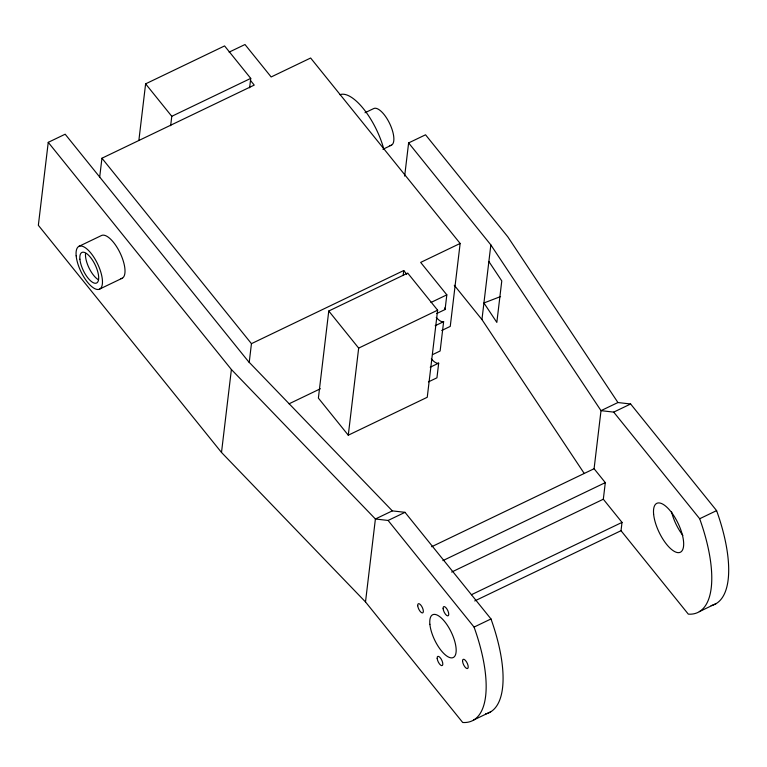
<?xml version="1.0" encoding="UTF-8"?>
<svg xmlns="http://www.w3.org/2000/svg" width="767" height="767" viewBox="0 0 767 767"><rect width="100%" height="100%" fill="white"/><g stroke="black" fill="none" stroke-linecap="round" stroke-linejoin="round"><path stroke-width="1.15" d="M48.244 142.346L38.35 225.297L221.5 452.453L365.504 601.942L462.693 722.476A113.132 43.738 64.3 0 0 474.064 627.08L388.092 520.457L375.399 518.991L231.394 369.502L48.244 142.346L65.166 134.215L248.316 361.372L392.32 510.87L405.014 512.337L490.985 618.959A113.132 43.738 64.3 0 1 485.492 713.924M99.681 177.187L101.944 158.223L254.232 85.099L250.493 80.458M138.875 140.351L145.615 83.852L224.578 45.934L250.742 78.387L249.62 87.802M170.657 125.721L171.779 116.306L145.615 83.852M221.5 452.453L231.394 369.502M249.189 362.618L251.451 343.664L101.944 158.223M328.765 311.009L318.382 398.111L348.276 435.196L427.248 397.277L437.631 310.184L407.728 273.1L328.765 311.009L358.668 348.103L348.276 435.196M404.66 176.103L408.619 142.921L425.541 134.8L507.773 236.782L617.934 402.531L630.627 403.998L716.599 510.621A113.132 43.738 64.3 0 1 711.105 605.594M403.174 275.276L403.739 270.53L251.451 343.664M365.504 601.942L375.399 518.991L392.32 510.87M431.313 358.898A16.96 6.558 64.3 0 0 437.669 363.328L438.686 363.146L436.941 377.815L428.475 381.87M436.25 317.423A16.96 6.558 64.3 0 0 442.617 321.852L443.633 321.67L440.133 350.998L432.732 354.546M436.624 313.578L445.081 309.523L446.825 294.854L420.661 262.41L460.142 243.446L310.635 58.014L271.154 76.968L244.989 44.524L229.122 52.137M460.142 243.446L450.258 326.397L441.715 330.5M584.195 473.402L481.944 319.571L490.851 244.913L408.619 142.921M617.934 402.531L601.012 410.652L613.715 412.119L699.677 518.741A113.132 43.738 64.3 0 1 688.306 614.137L621.021 530.697L622.018 522.394L603.322 499.221L605.307 482.625L594.089 468.723L601.012 410.652L490.851 244.913M171.779 116.306L250.742 78.387M78.79 246.418L101.349 235.584A23.748 9.185 64.3 0 1 120.735 254.308A23.748 9.185 64.3 0 1 120.716 278.651M364.987 112.749L373.577 108.626A20.354 7.871 64.3 0 1 390.556 125.481A20.354 7.871 64.3 0 1 389.425 145.519M382.925 149.277L391.515 145.155M99.72 289.034L122.279 278.2M430.968 302.476L446.825 294.854M358.668 348.103L437.631 310.184M435.167 325.735L443.633 321.67M289.082 403.797L320.405 388.754M430.229 367.211L438.686 363.146M388.092 520.457L405.014 512.337M613.715 412.119L630.627 403.998M431.658 546.727L594.089 468.723M442.866 560.629L605.307 482.625M451.648 572.057L603.322 499.221M471.408 594.722L622.018 522.394M474.725 600.944L621.021 530.697M474.064 627.08L490.985 618.959M699.677 518.741L716.599 510.621M473.718 719.973L490.64 711.843M699.331 611.635L716.253 603.504M500.583 296.561L483.929 302.975L496.834 322.399L501.781 280.923L488.867 261.499M454.285 285.266L481.944 319.571M403.739 270.53L406.731 274.241M444.601 307.97L445.081 309.523M682.87 535.414A27.142 10.489 64.3 0 1 671.556 511.877M98.492 279.792A16.96 6.558 64.3 0 1 85.549 253.426M339.925 94.696A47.487 18.36 64.3 0 1 383.816 149.134M429.884 624.29A23.748 9.185 64.3 0 0 451.044 657.856A23.748 9.185 64.3 0 0 447.947 626.179A23.748 9.185 64.3 0 0 429.884 624.29M443.115 608.672A5.091 1.965 64.3 0 0 447.64 615.882A5.091 1.965 64.3 0 0 447.008 609.123A5.091 1.965 64.3 0 0 443.115 608.672M417.727 605.738A5.091 1.965 64.3 0 0 422.253 612.948A5.091 1.965 64.3 0 0 421.61 606.189A5.091 1.965 64.3 0 0 417.727 605.738M462.578 661.375A5.091 1.965 64.3 0 0 467.103 668.584A5.091 1.965 64.3 0 0 466.47 661.816A5.091 1.965 64.3 0 0 462.578 661.375M437.18 658.441A5.091 1.965 64.3 0 0 441.706 665.651A5.091 1.965 64.3 0 0 441.073 658.891A5.091 1.965 64.3 0 0 437.18 658.441M653.618 514.149A27.142 10.489 64.3 0 0 677.74 552.614A27.142 10.489 64.3 0 0 674.346 516.546A27.142 10.489 64.3 0 0 653.618 514.149M76.163 255.814A23.748 9.185 64.3 0 0 97.275 289.466A23.748 9.185 64.3 0 0 94.312 257.904A23.748 9.185 64.3 0 0 76.163 255.814M79.902 259.217A16.96 6.558 64.3 0 0 94.983 283.253A16.96 6.558 64.3 0 0 92.865 260.713A16.96 6.558 64.3 0 0 79.902 259.217"/></g></svg>
